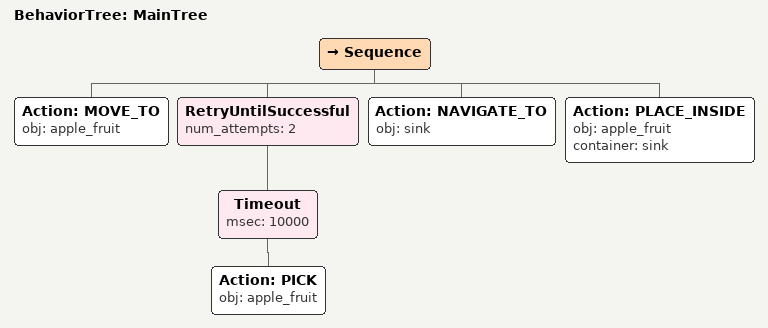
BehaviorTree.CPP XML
<root main_tree_to_execute="MainTree">
  <BehaviorTree ID="MainTree">
    <Sequence>
      <!-- Move to apple_fruit -->
      <Action ID="MOVE_TO" obj="apple_fruit" />
      <!-- Retry GRASP apple_fruit up to 2 attempts -->
      <RetryUntilSuccessful num_attempts="2">
        <!-- Timeout: GRASP apple_fruit within 10s -->
        <Timeout msec="10000">
          <!-- Grasp apple_fruit -->
          <Action ID="PICK" obj="apple_fruit" />
        </Timeout>
      </RetryUntilSuccessful>
      <!-- Pick apple_fruit -->
      <Action ID="NAVIGATE_TO" obj="sink" />
      <!-- Place inside sink -->
      <Action ID="PLACE_INSIDE" obj="apple_fruit" container="sink" />
    </Sequence>
  </BehaviorTree>
</root>
